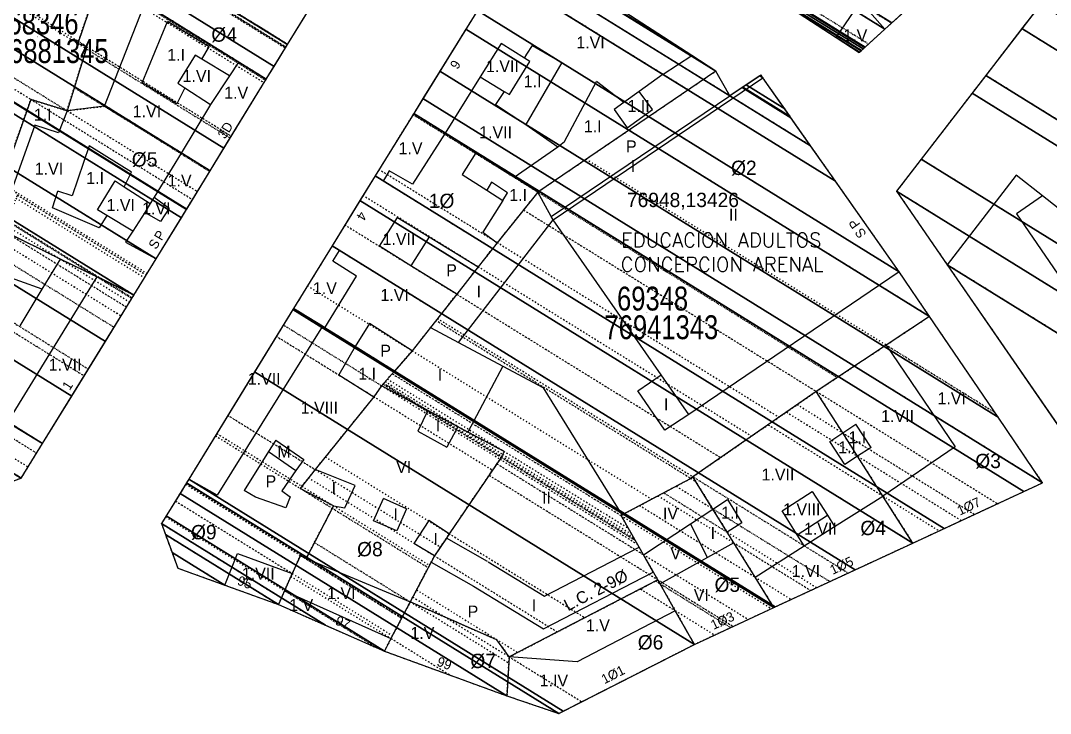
# Model space of a CAD drawing. Extents: x 676646 to 677304, y 613389 to 613969.
# Drawn here: x 676883.5 to 676991.2, y 613388.8 to 613461.3 of the extents above; entities that cross this region are included whole.
import ezdxf
from ezdxf.enums import TextEntityAlignment as Align

# ---------------------------------------------------------------- set-up
doc = ezdxf.new("R2010")
doc.units = 0
doc.header["$MEASUREMENT"] = 0
doc.linetypes.add('DOT', pattern=[0.25, 0, -0.25])
doc.linetypes.add('HIDDEN', pattern=[0.375, 0.25, -0.125])
doc.layers.get('0').update_dxf_attribs({"linetype": 'CONTINUOUS'})
for name, color, linetype in [('10', 7, 'CONTINUOUS'), ('11', 7, 'CONTINUOUS'), ('12', 7, 'CONTINUOUS'), ('13', 7, 'CONTINUOUS'), ('22', 7, 'CONTINUOUS'), ('25', 7, 'CONTINUOUS'), ('26', 7, 'CONTINUOUS'), ('27', 7, 'CONTINUOUS'), ('29', 7, 'CONTINUOUS'), ('31', 7, 'CONTINUOUS'), ('34', 7, 'CONTINUOUS'), ('38', 7, 'CONTINUOUS'), ('62', 7, 'CONTINUOUS'), ('CONSTRUCTION_CLASS', 7, 'CONTINUOUS')]:
    doc.layers.add(name, color=color, linetype=linetype)
doc.styles.add('ROMANS', font='ROMANS', dxfattribs={"height": 0.2})
doc.styles.get("Standard").update_dxf_attribs({"font": 'txt', "height": 0.2})

msp = doc.modelspace()

# ---------------------------------------------------------------- linework, layer by layer
at = {"layer": '10', "color": 215, "linetype": 'CONTINUOUS'}
for p, q in [((676911.4, 613458.79), (676917.14, 613468.09)), ((676953.71, 613457.64), (676938.6, 613467.45)), ((676933.67, 613466.23), (676924.61, 613451.59)), ((676973.91, 613460.41), (676978.75, 613464.78)), ((676962.34, 613463.76), (676968.8, 613459.53)), ((676990.21, 613463.03), (676975.13, 613443.45)), ((676971.2, 613457.95), (676973.91, 613460.41)), ((676968.8, 613459.53), (676971.2, 613457.95)), ((676909.19, 613455.18), (676911.4, 613458.79)), ((676956.21, 613456.01), (676953.71, 613457.64)), ((676957.68, 613453.44), (676956.21, 613456.01)), ((676903.32, 613445.59), (676909.19, 613455.18)), ((676960.95, 613455.59), (676957.68, 613453.44)), ((676961.15, 613455.31), (676960.95, 613455.59)), ((676975.4, 613435), (676961.15, 613455.31)), ((676924.61, 613451.59), (676920.58, 613445.04)), ((676897.66, 613436.35), (676903.32, 613445.59)), ((676920.58, 613445.04), (676916.08, 613437.71)), ((676975.13, 613443.45), (676980.43, 613435.75)), ((676916.08, 613437.71), (676912.05, 613431.17)), ((676895.34, 613432.56), (676897.66, 613436.35)), ((676980.43, 613435.75), (676994.77, 613414.93)), ((676978.57, 613430.34), (676975.4, 613435)), ((676885.79, 613417.04), (676895.34, 613432.56)), ((676912.05, 613431.17), (676901.08, 613413.3)), ((676985.74, 613419.79), (676978.57, 613430.34)), ((676990.41, 613412.92), (676985.74, 613419.79)), ((676883.56, 613413.41), (676885.79, 613417.04)), ((676878.8, 613411.75), (676883.56, 613413.41)), ((676901.08, 613413.3), (676898.22, 613408.64)), ((676976.82, 613406.61), (676990.41, 613412.92)), ((676898.22, 613408.64), (676899.94, 613403.98)), ((676962.29, 613399.86), (676976.82, 613406.61)), ((676899.94, 613403.98), (676904.86, 613402.2)), ((676904.86, 613402.2), (676910.45, 613400.17)), ((676910.45, 613400.17), (676921.54, 613395.29)), ((676953.97, 613396), (676962.29, 613399.86)), ((676939.79, 613388.77), (676953.97, 613396)), ((676921.54, 613395.29), (676934.36, 613390.61)), ((676934.36, 613390.61), (676939.79, 613388.77))]:
    msp.add_line(p, q, dxfattribs=at)
at = {"layer": '11', "color": 215, "linetype": 'CONTINUOUS'}
for p, q in [((676891.7, 613465.49), (676889.46, 613458.89)), ((676908.59, 613460.58), (676907.21, 613461.38)), ((676911.4, 613458.79), (676908.59, 613460.58)), ((676890.42, 613458.57), (676888.34, 613451.86)), ((676890.42, 613458.57), (676889.46, 613458.89)), ((676956.21, 613456.01), (676937.6, 613443.35)), ((676884.55, 613453.05), (676881.27, 613443.78)), ((676888.34, 613451.86), (676884.55, 613453.05)), ((676892.25, 613452.33), (676888.34, 613451.86)), ((676900.27, 613447.44), (676892.25, 613452.33)), ((676927.9, 613449.5), (676924.61, 613451.59)), ((676931.1, 613447.47), (676927.9, 613449.5)), ((676903.32, 613445.59), (676900.27, 613447.44)), ((676935.13, 613444.92), (676931.1, 613447.47)), ((676937.6, 613443.35), (676935.13, 613444.92)), ((676937.6, 613443.35), (676933.35, 613438.05)), ((676887.67, 613436.31), (676881.69, 613439.28)), ((676933.35, 613438.05), (676931.36, 613435.52)), ((676891.45, 613434.49), (676887.67, 613436.31)), ((676931.36, 613435.52), (676929.11, 613432.65)), ((676892.08, 613434.18), (676891.45, 613434.49)), ((676895.34, 613432.56), (676892.08, 613434.18)), ((676929.11, 613432.65), (676926.37, 613429.16)), ((676915.06, 613429.3), (676912.05, 613431.17)), ((676978.57, 613430.34), (676974.04, 613427.33)), ((676915.3, 613429.15), (676915.06, 613429.3)), ((676918.47, 613427.18), (676915.3, 613429.15)), ((676926.37, 613429.16), (676924.46, 613426.72)), ((676918.49, 613427.17), (676918.47, 613427.18)), ((676922.6, 613424.61), (676918.49, 613427.17)), ((676924.46, 613426.72), (676922.6, 613424.61)), ((676974.04, 613427.33), (676966.73, 613422.47)), ((676922.6, 613424.61), (676921.25, 613423.07)), ((676921.25, 613423.07), (676920.45, 613421.91)), ((676924.49, 613421.33), (676921.25, 613423.07)), ((676966.73, 613422.47), (676953.82, 613413.54)), ((676969.49, 613418.13), (676966.73, 613422.47)), ((676920.45, 613421.91), (676914.3, 613414.29)), ((676926.08, 613420.48), (676924.49, 613421.33)), ((676929.24, 613418.79), (676926.08, 613420.48)), ((676930.28, 613418.23), (676929.24, 613418.79)), ((676934.08, 613416.19), (676930.28, 613418.23)), ((676971.04, 613415.69), (676969.49, 613418.13)), ((676934.08, 613416.19), (676933.75, 613415.58)), ((676933.75, 613415.58), (676928.33, 613407.57)), ((676973.69, 613411.53), (676971.04, 613415.69)), ((676914.3, 613414.29), (676912.72, 613412.33)), ((676953.6, 613413.37), (676946.42, 613409.55)), ((676953.82, 613413.54), (676953.6, 613413.37)), ((676955.91, 613410.17), (676953.82, 613413.54)), ((676916.22, 613410.49), (676912.72, 613412.33)), ((676916.22, 613410.49), (676913.35, 613405)), ((676976.82, 613406.61), (676973.69, 613411.53)), ((676946.42, 613409.55), (676946.3, 613409.48)), ((676948.19, 613406.18), (676946.3, 613409.48)), ((676957.42, 613407.73), (676955.91, 613410.17)), ((676928.33, 613407.57), (676928.03, 613407.12)), ((676958.1, 613406.62), (676957.42, 613407.73)), ((676928.03, 613407.12), (676926.77, 613405.26)), ((676948.64, 613405.39), (676948.19, 613406.18)), ((676960.33, 613403.03), (676958.1, 613406.62)), ((676912.75, 613405.3), (676911.91, 613403.41)), ((676913.35, 613405), (676912.75, 613405.3)), ((676926.77, 613405.26), (676926.42, 613404.59)), ((676949.68, 613403.57), (676948.64, 613405.39)), ((676950.15, 613402.75), (676948.64, 613405.39)), ((676926.42, 613404.59), (676924.25, 613400.44)), ((676911.91, 613403.41), (676911.1, 613401.62)), ((676962.29, 613399.86), (676960.33, 613403.03)), ((676950.15, 613402.75), (676934.6, 613394.68)), ((676950.39, 613402.33), (676950.15, 613402.75)), ((676951.98, 613399.52), (676950.39, 613402.33)), ((676911.1, 613401.62), (676910.45, 613400.17)), ((676924.25, 613400.44), (676922.23, 613396.61)), ((676933.3, 613396.49), (676924.25, 613400.44)), ((676953.97, 613396), (676951.98, 613399.52)), ((676922.23, 613396.61), (676921.54, 613395.29)), ((676934.6, 613394.68), (676933.3, 613396.49)), ((676934.6, 613394.68), (676934.36, 613390.61))]:
    msp.add_line(p, q, dxfattribs=at)
at = {"layer": '12', "color": 15, "linetype": 'CONTINUOUS'}
for p, q in [((676892.25, 613452.33), (676897.92, 613466.79)), ((676968.8, 613459.53), (676971.21, 613463.06)), ((676971.8, 613462.79), (676973.91, 613460.41)), ((676896.21, 613454.8), (676898.86, 613461.22)), ((676903.22, 613458.54), (676898.86, 613461.22)), ((676902.46, 613457.25), (676903.22, 613458.54)), ((676933.76, 613458.89), (676931.58, 613455.4)), ((676936.2, 613457.38), (676933.76, 613458.89)), ((676936.46, 613457.8), (676937.05, 613458.7)), ((676937.05, 613458.7), (676940.1, 613456.93)), ((676901.75, 613457.68), (676899.92, 613454.75)), ((676902.46, 613457.25), (676901.75, 613457.68)), ((676905.35, 613455.53), (676902.46, 613457.25)), ((676906.29, 613456.96), (676905.35, 613455.53)), ((676909.19, 613455.18), (676906.29, 613456.96)), ((676934.64, 613453.55), (676936.77, 613457.03)), ((676936.2, 613457.38), (676936.46, 613457.8)), ((676936.77, 613457.03), (676936.2, 613457.38)), ((676940.1, 613456.93), (676936.33, 613450.41)), ((676950.7, 613455.69), (676953.71, 613457.64)), ((676899.83, 613452.59), (676896.21, 613454.8)), ((676899.92, 613454.75), (676900.65, 613454.28)), ((676905.35, 613455.53), (676903.36, 613452.51)), ((676931.58, 613455.4), (676927.9, 613449.5)), ((676931.58, 613455.4), (676934.07, 613453.89)), ((676939.19, 613440.45), (676961.15, 613455.31)), ((676940.4, 613448.66), (676943.75, 613454.94)), ((676946.59, 613452.72), (676943.75, 613454.94)), ((676950.7, 613455.69), (676948.21, 613453.89)), ((676900.65, 613454.28), (676899.83, 613452.59)), ((676900.65, 613454.28), (676903.36, 613452.51)), ((676934.07, 613453.89), (676933.18, 613452.51)), ((676934.07, 613453.89), (676934.64, 613453.55)), ((676948.21, 613453.89), (676946.59, 613452.72)), ((676949.6, 613452.01), (676948.21, 613453.89)), ((676903.36, 613452.51), (676900.27, 613447.44)), ((676933.18, 613452.51), (676936.33, 613450.41)), ((676938.99, 613440.81), (676957.68, 613453.44)), ((676946.59, 613452.72), (676945.59, 613451.99)), ((676888.34, 613451.86), (676887.45, 613449.56)), ((676945.59, 613451.99), (676946.93, 613450.07)), ((676946.93, 613450.07), (676949.6, 613452.01)), ((676884.99, 613450.37), (676882.5, 613443.42)), ((676887.45, 613449.56), (676884.99, 613450.37)), ((676936.33, 613450.41), (676939.7, 613448.07)), ((676927.9, 613449.5), (676924.49, 613444.18)), ((676890.67, 613448.2), (676888.87, 613442.96)), ((676895.07, 613445.44), (676890.67, 613448.2)), ((676939.7, 613448.07), (676940.4, 613448.66)), ((676900.27, 613447.44), (676897.45, 613442.83)), ((676931.1, 613447.47), (676929.67, 613445.2)), ((676935.13, 613444.92), (676939.7, 613448.07)), ((676894.33, 613443.91), (676895.07, 613445.44)), ((676921.42, 613444.5), (676920.58, 613445.04)), ((676922.06, 613445.59), (676921.42, 613444.5)), ((676924.49, 613444.18), (676922.06, 613445.59)), ((676929.67, 613445.2), (676932.25, 613443.54)), ((676987.65, 613445.12), (676980.43, 613435.75)), ((676990.39, 613442.96), (676987.65, 613445.12)), ((676891.54, 613441.49), (676893.37, 613444.53)), ((676893.37, 613444.53), (676894.33, 613443.91)), ((676894.33, 613443.91), (676897.04, 613442.15)), ((676932.75, 613444.37), (676932.25, 613443.54)), ((676934.44, 613443.26), (676932.75, 613444.37)), ((676886.82, 613441.71), (676887.37, 613443.44)), ((676888.87, 613442.96), (676887.37, 613443.44)), ((676897.45, 613442.83), (676897.04, 613442.15)), ((676897.45, 613442.83), (676899.02, 613441.66)), ((676932.25, 613443.54), (676933.93, 613442.46)), ((676933.93, 613442.46), (676934.44, 613443.26)), ((676938.99, 613440.81), (676937.6, 613443.35)), ((676990.39, 613442.96), (676987.68, 613441.06)), ((677007.15, 613429.76), (676990.39, 613442.96)), ((676891.69, 613439.62), (676886.82, 613441.71)), ((676897.04, 613442.15), (676896.47, 613441.21)), ((676933.93, 613442.46), (676931.86, 613439.15)), ((676892.52, 613440.89), (676891.54, 613441.49)), ((676892.52, 613440.89), (676891.69, 613439.62)), ((676895.22, 613439.24), (676892.52, 613440.89)), ((676896.47, 613441.21), (676895.22, 613439.24)), ((676898.13, 613440.28), (676896.47, 613441.21)), ((676899.02, 613441.66), (676898.13, 613440.28)), ((676921.02, 613437.69), (676922.9, 613440.69)), ((676922.9, 613440.69), (676926.22, 613438.66)), ((676939.19, 613440.45), (676938.99, 613440.81)), ((676987.68, 613441.06), (677000.19, 613422.78)), ((676929.31, 613427.59), (676939.19, 613440.45)), ((676950.5, 613424.22), (676939.19, 613440.45)), ((676895.22, 613439.24), (676894.45, 613438.11)), ((676926.22, 613438.66), (676924.32, 613435.64)), ((676926.22, 613438.66), (676931.36, 613435.52)), ((676931.86, 613439.15), (676933.35, 613438.05)), ((676894.45, 613438.11), (676897.66, 613436.35)), ((676916.85, 613437.23), (676916.08, 613437.71)), ((676924.32, 613435.64), (676921.02, 613437.69)), ((676916.15, 613436.13), (676916.85, 613437.23)), ((676885.74, 613433.19), (676877.49, 613436.14)), ((676885.74, 613433.19), (676887.67, 613436.31)), ((676918.64, 613434.56), (676916.15, 613436.13)), ((676929.11, 613432.65), (676924.32, 613435.64)), ((676891.45, 613434.49), (676882.13, 613419.25)), ((676915.3, 613429.15), (676918.64, 613434.56)), ((676975.4, 613435), (676953.39, 613420.06)), ((676883.43, 613429.36), (676885.74, 613433.19)), ((676915.06, 613429.3), (676904.06, 613411.62)), ((676919.99, 613429.58), (676918.49, 613427.17)), ((676924.46, 613426.72), (676919.99, 613429.58)), ((676926.37, 613429.16), (676929.31, 613427.59)), ((676918.49, 613427.17), (676916.77, 613424.21)), ((676929.31, 613427.59), (676933.95, 613425.12)), ((676974.04, 613427.33), (676981.26, 613416.67)), ((676933.95, 613425.12), (676930.28, 613418.23)), ((676933.95, 613425.12), (676938.2, 613422.86)), ((676916.77, 613424.21), (676920.45, 613421.91)), ((676948.06, 613422.55), (676950.5, 613424.22)), ((676953.39, 613420.06), (676950.5, 613424.22)), ((676946.42, 613409.55), (676938.2, 613422.86)), ((676950.87, 613418.42), (676948.06, 613422.55)), ((676926.08, 613420.48), (676925.03, 613418.33)), ((676882.13, 613419.25), (676885.79, 613417.04)), ((676953.39, 613420.06), (676950.87, 613418.42)), ((676925.03, 613418.33), (676928.08, 613416.65)), ((676929.24, 613418.79), (676928.08, 613416.65)), ((676968.16, 613417.25), (676969.49, 613418.13)), ((676969.49, 613418.13), (676970.87, 613419.04)), ((676972.46, 613416.6), (676970.87, 613419.04)), ((676910.17, 613417.37), (676909.43, 613416.18)), ((676910.17, 613417.37), (676913.1, 613415.37)), ((676969.71, 613414.83), (676968.16, 613417.25)), ((676909.43, 613416.18), (676906.88, 613412.1)), ((676909.43, 613416.18), (676912.29, 613414.19)), ((676972.46, 613416.6), (676971.04, 613415.69)), ((676981.26, 613416.67), (676973.69, 613411.53)), ((676913.1, 613415.37), (676912.29, 613414.19)), ((676971.04, 613415.69), (676969.71, 613414.83)), ((676912.29, 613414.19), (676910.83, 613412.07)), ((676918.47, 613412.64), (676914.3, 613414.29)), ((676904.06, 613411.62), (676901.08, 613413.3)), ((676917.42, 613410.3), (676918.47, 613412.64)), ((676908.06, 613411.4), (676906.88, 613412.1)), ((676910.83, 613412.07), (676911.69, 613411.44)), ((676963.17, 613409.97), (676966.3, 613411.99)), ((676966.3, 613411.99), (676967.89, 613409.51)), ((676911.25, 613410.28), (676908.06, 613411.4)), ((676911.69, 613411.44), (676911.25, 613410.28)), ((676916.22, 613410.49), (676917.42, 613410.3)), ((676920.42, 613408.94), (676921.44, 613411.27)), ((676923.85, 613410.19), (676921.44, 613411.27)), ((676955.91, 613410.17), (676957.43, 613411.16)), ((676957.43, 613411.16), (676958.94, 613408.74)), ((676968.65, 613408.33), (676973.69, 613411.53)), ((676923.85, 613410.19), (676922.83, 613407.88)), ((676953.57, 613408.63), (676955.91, 613410.17)), ((676964.74, 613407.45), (676963.17, 613409.97)), ((676964.74, 613407.45), (676967.89, 613409.51)), ((676967.89, 613409.51), (676968.65, 613408.33)), ((676922.83, 613407.88), (676920.42, 613408.94)), ((676926.18, 613408.96), (676924.64, 613406.56)), ((676928.33, 613407.57), (676926.18, 613408.96)), ((676948.64, 613405.39), (676953.57, 613408.63)), ((676955.35, 613405.09), (676953.57, 613408.63)), ((676958.94, 613408.74), (676957.42, 613407.73)), ((676965.46, 613406.3), (676968.65, 613408.33)), ((676965.46, 613406.3), (676964.74, 613407.45)), ((676926.77, 613405.26), (676924.64, 613406.56)), ((676932.33, 613404.69), (676928.03, 613407.12)), ((676938.3, 613401.05), (676948.19, 613406.18)), ((676958.1, 613406.62), (676955.35, 613405.09)), ((676960.33, 613403.03), (676965.46, 613406.3)), ((676904.86, 613402.2), (676906.16, 613405.52)), ((676906.16, 613405.52), (676911.91, 613403.41)), ((676955.35, 613405.09), (676950.39, 613402.33)), ((676913.35, 613405), (676924.25, 613400.44)), ((676926.42, 613404.59), (676930.85, 613402.08)), ((676932.41, 613404.64), (676938.3, 613401.05)), ((676938.18, 613397.61), (676949.68, 613403.57)), ((676930.85, 613402.08), (676938.18, 613397.61)), ((676911.1, 613401.62), (676922.23, 613396.61)), ((676951.98, 613399.52), (676941.72, 613394.16)), ((676941.72, 613394.16), (676934.6, 613394.68))]:
    msp.add_line(p, q, dxfattribs=at)
at = {"layer": '34', "color": 15, "linetype": 'HIDDEN'}
msp.add_point((676926.38, 613429.17), dxfattribs=at)
msp.add_point((676926.38, 613429.17), dxfattribs=at)
msp.add_point((676926.38, 613429.17), dxfattribs=at)

# ---------------------------------------------------------------- texts
at = {"layer": '13', "color": 15, "linetype": 'CONTINUOUS'}
for s, p in [('1.V', (676970.81, 613459.76)), ('1.VI', (676943.11, 613459.02)), ('1.I', (676899.76, 613457.72)), ('1.VII', (676933.89, 613456.53)), ('1.VI', (676901.92, 613455.51)), ('1.I', (676937.05, 613454.94)), ('1.V', (676906.04, 613453.75)), ('1.II', (676948.14, 613452.36)), ('1.I', (676885.8, 613451.45)), ('1.VI', (676896.7, 613451.8)), ('1.I', (676943.34, 613450.23)), ('1.VII', (676933.18, 613449.61)), ('1.V', (676924.28, 613447.93)), ('P', (676947.38, 613448.13)), ('1.VI', (676886.45, 613445.79)), ('I', (676947.56, 613446.07)), ('1.I', (676891.28, 613444.82)), ('1.V', (676900.12, 613444.56)), ('1.I', (676935.54, 613443.05)), ('1.VI', (676893.96, 613441.99)), ('1.VI', (676897.68, 613441.64)), ('II', (676958.06, 613440.99)), ('1.VII', (676923.07, 613438.44)), ('P', (676928.57, 613435.17)), ('1.V', (676915.32, 613433.29)), ('1.VI', (676922.62, 613432.58)), ('I', (676931.42, 613432.94)), ('P', (676921.67, 613426.74)), ('1.VII', (676888.14, 613425.29)), ('1.I', (676919.75, 613424.33)), ('1.VII', (676908.97, 613423.8)), ('1.VI', (676980.9, 613421.76)), ('1.VIII', (676914.74, 613420.79)), ('I', (676951.02, 613421.14)), ('1.VII', (676975.23, 613419.9)), ('I', (676927.16, 613418.92)), ('1.I', (676971.02, 613417.68)), ('1.I', (676969.95, 613416.62)), ('M', (676911.05, 613416.17)), ('VI', (676923.56, 613414.58)), ('1.VII', (676962.72, 613413.78)), ('P', (676909.67, 613413.07)), ('I', (676916.25, 613412.36)), ('1.VIII', (676965.21, 613410.14)), ('I', (676922.73, 613409.61)), ('IV', (676951.48, 613409.7)), ('1.I', (676957.71, 613409.79)), ('1.VII', (676967.16, 613408.1)), ('I', (676926.9, 613407.04)), ('I', (676955.9, 613407.66)), ('V', (676952.01, 613405.53)), ('1.VII', (676908.35, 613403.4)), ('1.VI', (676965.64, 613403.67)), ('1.VI', (676917.04, 613401.36)), ('VI', (676954.7, 613401.18)), ('1.V', (676912.84, 613400.12)), ('P', (676930.81, 613399.44)), ('1.V', (676943.88, 613397.99)), ('1.V', (676925.52, 613397.19)), ('1.IV', (676939.28, 613392.22))]:
    msp.add_text(s, height=1.25, dxfattribs=at).set_placement(p, align=Align.MIDDLE)
at = {"layer": '13', "color": 15, "linetype": 'HIDDEN'}
for s, p in [('I', (676927.13, 613423.61)), ('II', (676938.04, 613410.74)), ('I', (676936.97, 613399.47))]:
    msp.add_text(s, height=1.25, dxfattribs=at).set_placement(p)
at = {"layer": '22', "color": 7, "linetype": 'CONTINUOUS'}
for s, rotation, p in [('6', 238.2486, (676928.97, 613456.7)), ('3D', 58.3998, (676904.9, 613449.83)), ('4', 238.405, (676919.18, 613440.83)), ('P', 124.8757, (676970.71, 613440.04)), ('S', 124.8757, (676971.36, 613439.04)), ('P', 58.9721, (676898.05, 613438.82)), ('S', 58.9721, (676897.46, 613437.91)), ('1', 57.611, (676888.39, 613423.1)), ('1%%c7', 24.912, (676982.68, 613410.46)), ('1%%c5', 24.912, (676969.37, 613404.26)), ('95', 340.0738, (676906.95, 613402.49)), ('97', 336.2488, (676917.2, 613398.28)), ('1%%c3', 24.8886, (676956.91, 613398.49)), ('99', 339.9452, (676927.82, 613394.01)), ('1%%c1', 27.0126, (676945.46, 613392.84))]:
    msp.add_text(s, height=1, rotation=rotation, dxfattribs=at).set_placement(p, align=Align.MIDDLE)
at = {"layer": '25', "color": 215, "linetype": 'CONTINUOUS', "width": 0.8}
for s, p in [('68346', (676885.83, 613461.11)), ('69348', (676949.6, 613432.2))]:
    msp.add_text(s, height=2.5, dxfattribs=at).set_placement(p, align=Align.MIDDLE)
at = {"layer": '26', "color": 215, "linetype": 'CONTINUOUS', "width": 0.8}
for s, p in [('76881345', (676886.74, 613458.11)), ('76941343', (676950.52, 613429.2))]:
    msp.add_text(s, height=2.5, dxfattribs=at).set_placement(p, align=Align.MIDDLE)
at = {"layer": '26', "color": 215, "linetype": 'CONTINUOUS'}
for p in [(676885.25, 613459.61), (676949.01, 613430.7)]:
    msp.add_text('O', height=0.1, dxfattribs=at).set_placement(p, align=Align.MIDDLE)
at = {"layer": '27', "color": 215, "linetype": 'CONTINUOUS'}
for s, p in [('%%c4', (676904.78, 613459.84)), ('%%c5', (676896.46, 613446.77)), ('%%c2', (676959.15, 613445.89)), ('1%%c', (676927.53, 613442.43)), ('%%c3', (676984.7, 613415.2)), ('%%c9', (676902.65, 613407.75)), ('%%c4', (676972.68, 613408.19)), ('%%c8', (676920.03, 613405.97)), ('%%c5', (676957.42, 613402.25)), ('%%c6', (676949.39, 613396.22)), ('%%c7', (676931.87, 613394.27))]:
    msp.add_text(s, height=1.5, dxfattribs=at).set_placement(p, align=Align.MIDDLE)
at = {"layer": '29', "color": 215, "linetype": 'CONTINUOUS', "style": 'ROMANS'}
for s, p in [('EDUCACION ADULTOS', (676956.79, 613438.32)), ('CONCEPCION ARENAL', (676956.87, 613435.77))]:
    msp.add_text(s, height=1.5, dxfattribs=at).set_placement(p, align=Align.MIDDLE)
at = {"layer": '31', "color": 15, "linetype": 'HIDDEN'}
msp.add_text('L.C. 2-9%%c', height=1.25, rotation=27.3795, dxfattribs=at).set_placement((676940.74, 613399.45))
at = {"layer": '38', "color": 215, "linetype": 'HIDDEN'}
msp.add_text('76948,13426', height=1.5, dxfattribs=at).set_placement((676946.92, 613441.78))

# ---------------------------------------------------------------- meshes
at = {"color": 7, "linetype": 'DOT'}
mesh = msp.add_polyface(dxfattribs=at)
corners = [(676994.77, 613414.93), (676980.43, 613435.75), (677005.71, 613420.08), (676975.13, 613443.45), (677009.76, 613421.98), (676975.13, 613443.45), (677014.3, 613424.12), (676977.71, 613446.8), (677023.75, 613428.47), (676983.03, 613453.71), (677026.29, 613429.64), (676984.47, 613455.57), (677032.98, 613432.72), (676988.23, 613460.46), (677036.5, 613434.33), (676990.21, 613463.03), (677044.19, 613437.86), (676994.52, 613468.66), (677061.37, 613445.86), (677004.21, 613481.3), (677063.12, 613446.68), (677005.19, 613482.59), (677060.83, 613451), (677006.7, 613484.56), (677060, 613452.56), (677007.25, 613485.27), (677058.82, 613455), (677008.14, 613486.42), (677058.75, 613455.14), (677007.57, 613486.87), (677057.93, 613456.84), (677008.2, 613487.67), (677057.67, 613457.27), (677009, 613487.45), (677008.35, 613487.85), (677057.65, 613457.31), (677009.03, 613487.45), (677008.36, 613487.87), (677057.28, 613457.93), (677009.56, 613487.52), (677056.55, 613459.18), (677009.97, 613488.05), (677055.67, 613460.66), (677010.46, 613488.69), (677054.9, 613462.08), (677010.95, 613489.32), (677053.26, 613465.07), (677011.98, 613490.66), (677052.84, 613465.83), (677011.9, 613491.21), (677052.77, 613465.96), (677011.21, 613491.73), (677052.49, 613466.47), (677011.39, 613491.95), (677051.1, 613468.35), (677012.6, 613492.22), (677011.93, 613492.64), (677050.89, 613468.64), (677012.68, 613492.32), (677012.01, 613492.74), (677046.83, 613474.13), (677014.22, 613494.34), (677045.5, 613475.92), (677014.72, 613495), (677044.79, 613476.88), (677014.99, 613495.35), (677043.79, 613478.23), (677015.37, 613495.85), (677042.14, 613479.39), (677015.44, 613495.94), (677041.24, 613480.02), (677015.48, 613495.99), (677036.6, 613483.29), (677015.68, 613496.25), (677035.65, 613483.95), (677015.72, 613496.31), (677031.06, 613487.18), (677015.92, 613496.56), (677030.18, 613487.79), (677015.95, 613496.61), (677025.55, 613491.05), (677016.15, 613496.87), (677024.63, 613491.7), (677016.19, 613496.93), (677019.95, 613494.99), (677016.39, 613497.19), (677018.95, 613495.68), (677016.44, 613497.24), (677016.54, 613497.38)]
mesh.append_faces([[corners[k] for k in face] for face in [(0, 0, 2, 1), (1, 2, 4, 3), (5, 4, 6, 7), (7, 6, 8, 9), (9, 8, 10, 11), (11, 10, 12, 13), (13, 12, 14, 15), (15, 14, 16, 17), (17, 16, 18, 19), (19, 18, 20, 21), (21, 20, 22, 23), (23, 22, 24, 25), (25, 24, 26, 27), (27, 26, 28, 29), (29, 28, 30, 31), (31, 30, 32, 34), (34, 33, 37, 37), (33, 32, 35, 36), (36, 35, 38, 39), (39, 38, 40, 41), (41, 40, 42, 43), (43, 42, 44, 45), (45, 44, 46, 47), (47, 46, 48, 49), (49, 48, 50, 51), (51, 50, 52, 53), (53, 52, 54, 56), (56, 55, 59, 59), (55, 54, 57, 58), (58, 57, 60, 61), (61, 60, 62, 63), (63, 62, 64, 65), (65, 64, 66, 67), (67, 66, 68, 69), (69, 68, 70, 71), (71, 70, 72, 73), (73, 72, 74, 75), (75, 74, 76, 77), (77, 76, 78, 79), (79, 78, 80, 81), (81, 80, 82, 83), (83, 82, 84, 85), (85, 84, 86, 87), (87, 86, 88, 88)]], dxfattribs={"vtx0": -1, "vtx2": -1, "color": 7})
mesh = msp.add_polyface(dxfattribs=at)
corners = [(676971.2, 613457.95), (676968.8, 613459.53), (676971.26, 613458), (676962.34, 613463.76), (676971.41, 613458.14), (676960.67, 613464.86), (676971.45, 613458.18), (676960.67, 613464.86), (676972.2, 613458.85), (676961.27, 613465.63), (676973.91, 613460.41), (676962.64, 613467.39), (676974.6, 613461.03), (676963.2, 613468.1), (676978.75, 613464.78), (676966.55, 613472.34), (676977.95, 613465.73), (676969.67, 613470.86), (676966.79, 613472.64), (676976.94, 613466.92), (676969.98, 613471.23), (676968.17, 613472.36), (676967.09, 613473.02), (676976.79, 613467.1), (676970.03, 613471.29), (676967.14, 613473.08), (676976.66, 613467.25), (676970.07, 613471.33), (676973.27, 613470.91), (676970.94, 613472.36), (676971.42, 613472.91)]
mesh.append_faces([[corners[k] for k in face] for face in [(0, 0, 2, 1), (1, 2, 4, 3), (3, 4, 6, 5), (7, 6, 8, 9), (9, 8, 10, 11), (11, 10, 12, 13), (13, 12, 14, 15), (15, 14, 16, 18), (18, 17, 21, 22), (17, 16, 19, 20), (22, 21, 25, 25), (20, 19, 23, 24), (24, 23, 26, 27), (27, 26, 28, 29), (29, 28, 30, 30)]], dxfattribs={"vtx0": -1, "vtx2": -1, "color": 7})
mesh = msp.add_polyface(dxfattribs=at)
corners = [(676863.4, 613417.43), (676863.4, 613417.43), (676875.02, 613413.14), (676864.31, 613419.79), (676878.8, 613411.75), (676864.61, 613420.55), (676879.32, 613411.93), (676864.76, 613420.96), (676880.3, 613412.27), (676865.06, 613421.72), (676883.5, 613413.39), (676866.04, 613424.21), (676883.56, 613413.41), (676866.06, 613424.26), (676884.27, 613414.57), (676866.57, 613425.55), (676885.16, 613416.02), (676867.21, 613427.15), (676885.79, 613417.04), (676867.66, 613428.28), (676890.14, 613424.1), (676870.78, 613436.1), (676890.57, 613424.81), (676874.71, 613434.65), (676893.27, 613429.19), (676876.67, 613439.48), (676894, 613430.38), (676881.3, 613438.25), (676894.56, 613431.3), (676881.69, 613439.28), (676894.89, 613431.83), (676887.67, 613436.31), (676895.12, 613432.21), (676891.45, 613434.49), (676895.16, 613432.27), (676892.08, 613434.18), (676895.34, 613432.56)]
mesh.append_faces([[corners[k] for k in face] for face in [(0, 1, 2, 3), (3, 2, 4, 5), (5, 4, 6, 7), (7, 6, 8, 9), (9, 8, 10, 11), (11, 10, 12, 13), (13, 12, 14, 15), (15, 14, 16, 17), (17, 16, 18, 19), (19, 18, 20, 21), (21, 20, 22, 23), (23, 22, 24, 25), (25, 24, 26, 27), (27, 26, 28, 29), (29, 28, 30, 31), (31, 30, 32, 33), (33, 32, 34, 35), (35, 34, 36, 36)]], dxfattribs={"vtx0": -1, "vtx2": -1, "color": 7})
mesh = msp.add_polyface(dxfattribs=at)
corners = [(676899.94, 613403.98), (676899.33, 613405.62), (676904.86, 613402.2), (676898.64, 613407.49), (676910.45, 613400.17), (676898.22, 613408.64), (676910.76, 613400.86), (676898.22, 613408.64), (676911.1, 613401.62), (676898.65, 613409.34), (676911.91, 613403.41), (676899.67, 613411), (676912.75, 613405.3), (676900.74, 613412.75), (676913.35, 613405), (676900.77, 613412.8), (676913.62, 613405.52), (676901.08, 613413.3), (676916.09, 613410.24), (676912.72, 613412.33), (676903.86, 613417.83), (676916.22, 613410.49), (676912.9, 613412.55), (676904.01, 613418.07), (676914.3, 613414.29), (676905.17, 613419.96), (676920.45, 613421.91), (676910.25, 613428.24), (676921.25, 613423.07), (676910.98, 613429.43), (676922.6, 613424.61), (676912.04, 613431.16), (676918.49, 613427.17), (676912.05, 613431.16), (676918.47, 613427.18), (676912.05, 613431.16), (676915.3, 613429.15), (676912.05, 613431.17), (676915.06, 613429.3), (676912.05, 613431.17), (676912.05, 613431.17)]
mesh.append_faces([[corners[k] for k in face] for face in [(0, 0, 2, 1), (1, 2, 4, 3), (3, 4, 6, 5), (7, 6, 8, 9), (9, 8, 10, 11), (11, 10, 12, 13), (13, 12, 14, 15), (15, 14, 16, 17), (17, 16, 18, 20), (20, 19, 22, 23), (19, 18, 21, 21), (23, 22, 24, 25), (25, 24, 26, 27), (27, 26, 28, 29), (29, 28, 30, 31), (31, 30, 32, 33), (33, 32, 34, 35), (35, 34, 36, 37), (37, 36, 38, 39), (39, 38, 40, 40)]], dxfattribs={"vtx0": -1, "vtx2": -1, "color": 7})
mesh = msp.add_polyface(dxfattribs=at)
corners = [(676910.45, 613400.17), (676910.45, 613400.17), (676920.78, 613395.62), (676911.1, 613401.62), (676921.54, 613395.29), (676911.15, 613401.73), (676922.23, 613396.61), (676911.76, 613403.1), (676922.39, 613396.91), (676911.91, 613403.41), (676923.35, 613398.73), (676912.75, 613405.3), (676923.38, 613398.78), (676913.35, 613405), (676924.25, 613400.44), (676914.22, 613406.66), (676926.12, 613404.02), (676912.72, 613412.33), (676916.09, 613410.24), (676926.25, 613404.27), (676912.9, 613412.55), (676916.22, 613410.49), (676926.77, 613405.26), (676913.6, 613413.43), (676927.39, 613406.18), (676914.3, 613414.29), (676928.33, 613407.57), (676915.37, 613415.61), (676932.84, 613414.23), (676920.45, 613421.91), (676933.63, 613415.39), (676921.25, 613423.07), (676933.75, 613415.58), (676924.42, 613421.37), (676933.75, 613415.59), (676924.49, 613421.33), (676933.81, 613415.69), (676926.08, 613420.48), (676933.92, 613415.88), (676929.24, 613418.79), (676934.08, 613416.19)]
mesh.append_faces([[corners[k] for k in face] for face in [(0, 1, 2, 3), (3, 2, 4, 5), (5, 4, 6, 7), (7, 6, 8, 9), (9, 8, 10, 11), (11, 10, 12, 13), (13, 12, 14, 15), (15, 14, 16, 18), (17, 17, 21, 20), (18, 16, 19, 21), (20, 19, 22, 23), (23, 22, 24, 25), (25, 24, 26, 27), (27, 26, 28, 29), (29, 28, 30, 31), (31, 30, 32, 33), (33, 32, 34, 35), (35, 34, 36, 37), (37, 36, 38, 39), (39, 38, 40, 40)]], dxfattribs={"vtx0": -1, "vtx2": -1, "color": 7})
mesh = msp.add_polyface(dxfattribs=at)
corners = [(676934.36, 613390.61), (676934.36, 613390.61), (676939.79, 613388.77), (676934.45, 613392.08), (676942.18, 613389.99), (676934.6, 613394.68), (676953.97, 613396), (676946.31, 613400.75), (676951.98, 613399.52), (676948.32, 613401.79), (676950.39, 613402.33), (676949.91, 613402.62), (676950.15, 613402.75)]
mesh.append_faces([[corners[k] for k in face] for face in [(0, 1, 2, 3), (3, 2, 4, 5), (5, 4, 6, 7), (7, 6, 8, 9), (9, 8, 10, 11), (11, 10, 12, 12)]], dxfattribs={"vtx0": -1, "vtx2": -1, "color": 7})
mesh = msp.add_polyface(dxfattribs=at)
corners = [(676921.54, 613395.29), (676921.54, 613395.29), (676928.39, 613392.79), (676922.23, 613396.61), (676934.36, 613390.61), (676922.84, 613397.75), (676934.57, 613394.04), (676924.25, 613400.44), (676934.6, 613394.68), (676927.85, 613398.87), (676933.3, 613396.49)]
mesh.append_faces([[corners[k] for k in face] for face in [(0, 1, 2, 3), (3, 2, 4, 5), (5, 4, 6, 7), (7, 6, 8, 9), (9, 8, 10, 10)]], dxfattribs={"vtx0": -1, "vtx2": -1, "color": 7})
at = {"layer": '62', "color": 7, "linetype": 'CONTINUOUS'}
mesh = msp.add_polyface(dxfattribs=at)
corners = [(676971.2, 613457.95), (676968.8, 613459.53), (676971.26, 613458), (676962.34, 613463.76), (676971.41, 613458.14), (676960.67, 613464.86), (676971.45, 613458.18), (676953.89, 613469.32), (676971.62, 613458.33), (676946.9, 613473.89), (676971.77, 613458.47), (676943.64, 613476.02), (676971.84, 613458.53), (676942.86, 613479.66), (676973.91, 613460.41), (676942.59, 613480.93), (676974.64, 613461.06), (676942.59, 613480.93), (676977.14, 613463.32), (676944.28, 613483.7), (676978.75, 613464.78), (676945.37, 613485.48), (676985.15, 613470.51), (676949.67, 613492.51), (676989.01, 613475.12), (676952.77, 613497.59), (676989.5, 613475.71), (676953.16, 613498.24), (676992.85, 613479.71), (676955.86, 613502.65), (676998.39, 613486.33), (676960.32, 613509.94), (676999.42, 613487.56), (676961.15, 613511.29), (677000.26, 613488.56), (676961.82, 613512.39), (677002.9, 613491.71), (676966.35, 613514.37), (677003.11, 613491.96), (676967.57, 613513.99), (677004.2, 613493.27), (676973.99, 613512), (677004.9, 613494.11), (676978.07, 613510.74), (677005.56, 613494.89), (676981.88, 613509.57), (677006.29, 613495.76), (676986.12, 613508.27), (677006.54, 613496.06), (676987.57, 613507.82), (677006.91, 613496.51), (676989.73, 613507.16), (677009.43, 613499.52), (677005.22, 613502.13), (677009.83, 613499.99), (677008.18, 613501.01), (677010.11, 613500.33)]
mesh.append_faces([[corners[k] for k in face] for face in [(0, 0, 2, 1), (1, 2, 4, 3), (3, 4, 6, 5), (5, 6, 8, 7), (7, 8, 10, 9), (9, 10, 12, 11), (11, 12, 14, 13), (13, 14, 16, 15), (17, 16, 18, 19), (19, 18, 20, 21), (21, 20, 22, 23), (23, 22, 24, 25), (25, 24, 26, 27), (27, 26, 28, 29), (29, 28, 30, 31), (31, 30, 32, 33), (33, 32, 34, 35), (35, 34, 36, 37), (37, 36, 38, 39), (39, 38, 40, 41), (41, 40, 42, 43), (43, 42, 44, 45), (45, 44, 46, 47), (47, 46, 48, 49), (49, 48, 50, 51), (51, 50, 52, 53), (53, 52, 54, 55), (55, 54, 56, 56)]], dxfattribs={"vtx0": -1, "vtx2": -1, "color": 7})
mesh = msp.add_polyface(dxfattribs=at)
corners = [(676838.41, 613429.06), (676843.99, 613426.09), (676838.09, 613429.75), (676847.83, 613424.34), (676837.68, 613430.63), (676850.11, 613423.3), (676837.44, 613431.16), (676853.12, 613421.97), (676837.08, 613431.91), (676836.55, 613433.07), (676857.74, 613419.93), (676836.55, 613433.07), (676836.71, 613433.44), (676860.4, 613418.75), (676836.9, 613433.86), (676863.4, 613417.43), (676837.93, 613436.14), (676875.02, 613413.14), (676838.27, 613436.88), (676878.8, 613411.75), (676839.89, 613440.48), (676883.56, 613413.41), (676841.66, 613444.4), (676885.79, 613417.04), (676844.08, 613449.75), (676888.84, 613422), (676846.85, 613455.94), (676892.36, 613427.72), (676849.24, 613461.14), (676895.34, 613432.56), (676851.12, 613465.21), (676897.66, 613436.35), (676853.25, 613469.85), (676900.31, 613440.67), (676858.96, 613467.5), (676900.84, 613441.54), (676859.63, 613467.13), (676900.86, 613441.57), (676862.1, 613471.15), (676903.32, 613445.59), (676863.55, 613473.5), (676904.76, 613447.95), (676867.99, 613480.73), (676909.19, 613455.18), (676868.8, 613482.05), (676910, 613456.51), (676870.2, 613484.33), (676911.4, 613458.79), (676875.93, 613493.64), (676917.14, 613468.09), (676877.24, 613495.77), (676918.45, 613470.22), (676878.47, 613497.76), (676917.57, 613473.52), (676892.66, 613489.38), (676917.44, 613474.02), (676895.27, 613487.84), (676917.41, 613474.12), (676898.09, 613486.18), (676917.38, 613474.22), (676900.68, 613484.65), (676917.36, 613474.31), (676914.81, 613476.4), (676917.2, 613474.92), (676917.17, 613475.02)]
mesh.append_faces([[corners[k] for k in face] for face in [(0, 0, 1, 2), (2, 1, 3, 4), (4, 3, 5, 6), (6, 5, 7, 8), (8, 7, 10, 11), (9, 10, 13, 12), (12, 13, 15, 14), (14, 15, 17, 16), (16, 17, 19, 18), (18, 19, 21, 20), (20, 21, 23, 22), (22, 23, 25, 24), (24, 25, 27, 26), (26, 27, 29, 28), (28, 29, 31, 30), (30, 31, 33, 32), (32, 33, 35, 34), (34, 35, 37, 36), (36, 37, 39, 38), (38, 39, 41, 40), (40, 41, 43, 42), (42, 43, 45, 44), (44, 45, 47, 46), (46, 47, 49, 48), (48, 49, 51, 50), (50, 51, 53, 52), (52, 53, 55, 54), (54, 55, 57, 56), (56, 57, 59, 58), (58, 59, 61, 60), (60, 61, 63, 62), (62, 63, 64, 64)]], dxfattribs={"vtx0": -1, "vtx2": -1, "color": 7})
mesh = msp.add_polyface(dxfattribs=at)
corners = [(676994.77, 613414.93), (676980.43, 613435.75), (677005.71, 613420.08), (676975.13, 613443.45), (677009.76, 613421.98), (676975.13, 613443.45), (677014.3, 613424.12), (676977.71, 613446.8), (677023.75, 613428.47), (676983.03, 613453.71), (677026.29, 613429.64), (676984.47, 613455.57), (677032.98, 613432.72), (676988.23, 613460.46), (677036.5, 613434.33), (676990.21, 613463.03), (677044.19, 613437.86), (676994.52, 613468.66), (677061.37, 613445.86), (677004.21, 613481.3), (677063.12, 613446.68), (677005.19, 613482.59), (677060.83, 613451), (677006.7, 613484.56), (677060, 613452.56), (677007.25, 613485.27), (677058.82, 613455), (677008.14, 613486.42), (677058.75, 613455.14), (677007.57, 613486.87), (677057.93, 613456.84), (677008.2, 613487.67), (677057.67, 613457.27), (677009, 613487.45), (677008.35, 613487.85), (677057.65, 613457.31), (677009.03, 613487.45), (677008.36, 613487.87), (677057.28, 613457.93), (677009.56, 613487.52), (677056.55, 613459.18), (677009.97, 613488.05), (677055.67, 613460.66), (677010.46, 613488.69), (677054.9, 613462.08), (677010.95, 613489.32), (677053.26, 613465.07), (677011.98, 613490.66), (677052.84, 613465.83), (677011.9, 613491.21), (677052.77, 613465.96), (677011.21, 613491.73), (677052.49, 613466.47), (677011.39, 613491.95), (677051.1, 613468.35), (677012.6, 613492.22), (677011.93, 613492.64), (677050.89, 613468.64), (677012.68, 613492.32), (677012.01, 613492.74), (677046.83, 613474.13), (677014.22, 613494.34), (677045.5, 613475.92), (677014.72, 613495), (677044.79, 613476.88), (677014.99, 613495.35), (677043.79, 613478.23), (677015.37, 613495.85), (677042.14, 613479.39), (677015.44, 613495.94), (677041.24, 613480.02), (677015.48, 613495.99), (677036.6, 613483.29), (677015.68, 613496.25), (677035.65, 613483.95), (677015.72, 613496.31), (677031.06, 613487.18), (677015.92, 613496.56), (677030.18, 613487.79), (677015.95, 613496.61), (677025.55, 613491.05), (677016.15, 613496.87), (677024.63, 613491.7), (677016.19, 613496.93), (677019.95, 613494.99), (677016.39, 613497.19), (677018.95, 613495.68), (677016.44, 613497.24), (677016.54, 613497.38)]
mesh.append_faces([[corners[k] for k in face] for face in [(0, 0, 2, 1), (1, 2, 4, 3), (5, 4, 6, 7), (7, 6, 8, 9), (9, 8, 10, 11), (11, 10, 12, 13), (13, 12, 14, 15), (15, 14, 16, 17), (17, 16, 18, 19), (19, 18, 20, 21), (21, 20, 22, 23), (23, 22, 24, 25), (25, 24, 26, 27), (27, 26, 28, 29), (29, 28, 30, 31), (31, 30, 32, 34), (34, 33, 37, 37), (33, 32, 35, 36), (36, 35, 38, 39), (39, 38, 40, 41), (41, 40, 42, 43), (43, 42, 44, 45), (45, 44, 46, 47), (47, 46, 48, 49), (49, 48, 50, 51), (51, 50, 52, 53), (53, 52, 54, 56), (56, 55, 59, 59), (55, 54, 57, 58), (58, 57, 60, 61), (61, 60, 62, 63), (63, 62, 64, 65), (65, 64, 66, 67), (67, 66, 68, 69), (69, 68, 70, 71), (71, 70, 72, 73), (73, 72, 74, 75), (75, 74, 76, 77), (77, 76, 78, 79), (79, 78, 80, 81), (81, 80, 82, 83), (83, 82, 84, 85), (85, 84, 86, 87), (87, 86, 88, 88)]], dxfattribs={"vtx0": -1, "vtx2": -1, "color": 7})
mesh = msp.add_polyface(dxfattribs=at)
corners = [(676899.94, 613403.98), (676899.33, 613405.62), (676904.86, 613402.2), (676898.64, 613407.49), (676910.45, 613400.17), (676898.22, 613408.64), (676915.38, 613398), (676898.22, 613408.64), (676921.54, 613395.29), (676898.71, 613409.44), (676934.36, 613390.61), (676900.17, 613411.81), (676939.79, 613388.77), (676900.85, 613412.92), (676940.25, 613389.01), (676901.08, 613413.3), (676953.97, 613396), (676907.97, 613424.52), (676962.29, 613399.86), (676911.98, 613431.05), (676962.44, 613399.93), (676912.05, 613431.17), (676970.78, 613403.8), (676916.08, 613437.71), (676976.82, 613406.61), (676918.99, 613442.46), (676980.1, 613408.13), (676920.58, 613445.04), (676988.45, 613412.01), (676924.61, 613451.59), (676990.41, 613412.92), (676925.56, 613453.13), (676985.74, 613419.79), (676927.34, 613456), (676978.57, 613430.34), (676930.07, 613460.41), (676975.4, 613435), (676931.27, 613462.36), (676968.74, 613444.48), (676933.67, 613466.23), (676966.14, 613448.2), (676957.68, 613453.44), (676936.09, 613466.83), (676964.08, 613451.13), (676958.98, 613454.29), (676956.21, 613456.01), (676938, 613467.3), (676963.99, 613451.26), (676959.04, 613454.33), (676953.71, 613457.64), (676938.08, 613467.32), (676963.43, 613452.05), (676959.39, 613454.56), (676938.6, 613467.45), (676961.15, 613455.31), (676960.82, 613455.51), (676960.95, 613455.59)]
mesh.append_faces([[corners[k] for k in face] for face in [(0, 0, 2, 1), (1, 2, 4, 3), (3, 4, 6, 5), (7, 6, 8, 9), (9, 8, 10, 11), (11, 10, 12, 13), (13, 12, 14, 15), (15, 14, 16, 17), (17, 16, 18, 19), (19, 18, 20, 21), (21, 20, 22, 23), (23, 22, 24, 25), (25, 24, 26, 27), (27, 26, 28, 29), (29, 28, 30, 31), (31, 30, 32, 33), (33, 32, 34, 35), (35, 34, 36, 37), (37, 36, 38, 39), (39, 38, 40, 42), (42, 41, 45, 46), (41, 40, 43, 44), (46, 45, 49, 50), (44, 43, 47, 48), (50, 49, 53, 53), (48, 47, 51, 52), (52, 51, 54, 55), (55, 54, 56, 56)]], dxfattribs={"vtx0": -1, "vtx2": -1, "color": 7})
at = {"layer": 'CONSTRUCTION_CLASS', "color": 7, "linetype": 'DOT'}
mesh = msp.add_polyface(dxfattribs=at)
corners = [(676893.85, 613469.15), (676893.85, 613469.15), (676894.28, 613468.9), (676893.86, 613469.16), (676897.19, 613467.21), (676893.9, 613469.25), (676897.92, 613466.79), (676893.91, 613469.27), (676907.21, 613461.38), (676894.06, 613469.54), (676907.3, 613461.33), (676911.4, 613458.79), (676894.06, 613469.54), (676908.59, 613460.58), (676911.42, 613458.83), (676894.08, 613469.58), (676914.89, 613464.45), (676895.66, 613476.37), (676897.22, 613475.41), (676914.93, 613464.52), (676895.7, 613476.44), (676897.26, 613475.47), (676917.14, 613468.09), (676897.85, 613480.05), (676917.9, 613469.33), (676898.59, 613481.3), (676918.45, 613470.22), (676899.15, 613482.19), (676917.36, 613474.31), (676900.68, 613484.65), (676917.2, 613474.92), (676914.81, 613476.4), (676917.17, 613475.02)]
mesh.append_faces([[corners[k] for k in face] for face in [(0, 1, 2, 3), (3, 2, 4, 5), (5, 4, 6, 7), (7, 6, 8, 9), (9, 8, 10, 12), (12, 10, 13, 15), (11, 11, 14, 13), (15, 14, 16, 18), (17, 17, 21, 20), (18, 16, 19, 21), (20, 19, 22, 23), (23, 22, 24, 25), (25, 24, 26, 27), (27, 26, 28, 29), (29, 28, 30, 31), (31, 30, 32, 32)]], dxfattribs={"vtx0": -1, "vtx2": -1, "color": 7})
mesh = msp.add_polyface(dxfattribs=at)
corners = [(676856.06, 613452.86), (676856.06, 613452.86), (676861.15, 613451.02), (676856.46, 613453.92), (676861.96, 613450.72), (676856.53, 613454.09), (676866.25, 613449.15), (676856.86, 613454.97), (676875.88, 613445.71), (676857.63, 613457.02), (676880.96, 613443.89), (676858.04, 613458.1), (676881.27, 613443.78), (676858.06, 613458.17), (676882.47, 613447.18), (676857.52, 613462.65), (676859.2, 613461.61), (676882.54, 613447.36), (676857.58, 613462.83), (676859.26, 613461.79), (676884.14, 613451.89), (676858.96, 613467.5), (676884.15, 613451.93), (676859.63, 613467.13), (676884.55, 613453.05), (676860.24, 613468.12), (676888.34, 613451.86), (676860.76, 613468.96), (676889.97, 613457.12), (676863.55, 613473.5), (676890.35, 613458.34), (676889.46, 613458.89), (676864.19, 613474.56), (676890.42, 613458.57), (676889.53, 613459.12), (676864.32, 613474.75), (676891.7, 613465.49), (676867.75, 613480.34), (676892.78, 613465.19), (676867.91, 613480.61), (676893.43, 613466.78), (676868.8, 613482.05), (676893.53, 613467.02), (676872.33, 613480.17), (676893.67, 613467.39), (676879.49, 613476.18), (676893.93, 613468.02), (676884.53, 613473.85), (676894.28, 613468.89), (676893.85, 613469.15), (676894.28, 613468.9)]
mesh.append_faces([[corners[k] for k in face] for face in [(0, 1, 2, 3), (3, 2, 4, 5), (5, 4, 6, 7), (7, 6, 8, 9), (9, 8, 10, 11), (11, 10, 12, 13), (13, 12, 14, 16), (15, 15, 19, 18), (16, 14, 17, 19), (18, 17, 20, 21), (21, 20, 22, 23), (23, 22, 24, 25), (25, 24, 26, 27), (27, 26, 28, 29), (29, 28, 30, 32), (32, 31, 34, 35), (31, 30, 33, 33), (35, 34, 36, 37), (37, 36, 38, 39), (39, 38, 40, 41), (41, 40, 42, 43), (43, 42, 44, 45), (45, 44, 46, 47), (47, 46, 48, 49), (49, 48, 50, 50)]], dxfattribs={"vtx0": -1, "vtx2": -1, "color": 7})
mesh = msp.add_polyface(dxfattribs=at)
corners = [(676888.34, 613451.86), (676888.34, 613451.86), (676892.25, 613452.33), (676889.09, 613454.28), (676900.27, 613447.44), (676889.12, 613454.36), (676903.32, 613445.59), (676889.12, 613454.39), (676905.41, 613449), (676889.46, 613458.89), (676890.35, 613458.34), (676905.53, 613449.2), (676889.53, 613459.12), (676890.42, 613458.57), (676908.95, 613454.8), (676891.7, 613465.49), (676909.12, 613455.06), (676892.78, 613465.19), (676909.19, 613455.18), (676892.84, 613465.32), (676911.18, 613458.43), (676894.28, 613468.9), (676911.23, 613458.51), (676897.19, 613467.21), (676911.24, 613458.53), (676897.92, 613466.79), (676911.4, 613458.79), (676907.21, 613461.38), (676911.4, 613458.79), (676907.3, 613461.33), (676908.59, 613460.58)]
mesh.append_faces([[corners[k] for k in face] for face in [(0, 1, 2, 3), (3, 2, 4, 5), (5, 4, 6, 7), (7, 6, 8, 10), (9, 9, 13, 12), (10, 8, 11, 13), (12, 11, 14, 15), (15, 14, 16, 17), (17, 16, 18, 19), (19, 18, 20, 21), (21, 20, 22, 23), (23, 22, 24, 25), (25, 24, 26, 27), (27, 26, 28, 29), (29, 28, 30, 30)]], dxfattribs={"vtx0": -1, "vtx2": -1, "color": 7})
mesh = msp.add_polyface(dxfattribs=at)
corners = [(676937.6, 613443.35), (676935.13, 613444.92), (676937.63, 613443.37), (676931.1, 613447.47), (676937.67, 613443.4), (676927.9, 613449.5), (676937.71, 613443.42), (676924.61, 613451.59), (676937.74, 613443.45), (676924.61, 613451.59), (676953.32, 613454.05), (676933.67, 613466.23), (676956.21, 613456.01), (676938, 613467.3), (676953.71, 613457.64), (676938.08, 613467.32), (676938.6, 613467.45)]
mesh.append_faces([[corners[k] for k in face] for face in [(0, 0, 2, 1), (1, 2, 4, 3), (3, 4, 6, 5), (5, 6, 8, 7), (9, 8, 10, 11), (11, 10, 12, 13), (13, 12, 14, 15), (15, 14, 16, 16)]], dxfattribs={"vtx0": -1, "vtx2": -1, "color": 7})
mesh = msp.add_polyface(dxfattribs=at)
corners = [(676924.25, 613400.44), (676924.51, 613400.94), (676927.85, 613398.87), (676934.6, 613394.68), (676924.91, 613401.7), (676933.3, 613396.49), (676935.49, 613395.14), (676926.77, 613405.26), (676939.63, 613397.29), (676928.33, 613407.57), (676942.51, 613398.78), (676932.48, 613413.7), (676950.15, 613402.75), (676933.29, 613414.91), (676948.64, 613405.39), (676921.25, 613423.07), (676933.63, 613415.39), (676948.02, 613406.47), (676921.25, 613423.07), (676924.42, 613421.37), (676933.75, 613415.58), (676947.79, 613406.88), (676921.4, 613423.24), (676924.49, 613421.33), (676933.75, 613415.59), (676947.78, 613406.89), (676921.4, 613423.24), (676926.08, 613420.48), (676933.81, 613415.69), (676947.67, 613407.1), (676921.48, 613423.33), (676929.24, 613418.79), (676933.92, 613415.88), (676947.43, 613407.51), (676921.63, 613423.5), (676934.08, 613416.19), (676947.07, 613408.14), (676921.86, 613423.77), (676946.3, 613409.48), (676922.35, 613424.33), (676946.68, 613409.68), (676922.6, 613424.61), (676949.51, 613411.19), (676924.46, 613426.72), (676953.6, 613413.37), (676926.95, 613429.9), (676953.82, 613413.54), (676927.11, 613430.1), (676956.72, 613415.54), (676929.11, 613432.65), (676959.96, 613417.79), (676931.36, 613435.52), (676962.83, 613419.77), (676933.35, 613438.05), (676966.73, 613422.47), (676936.09, 613441.47), (676968.92, 613423.93), (676937.6, 613443.35), (676974.04, 613427.33), (676942.65, 613446.79), (676978.57, 613430.34), (676947.13, 613449.83), (676975.4, 613435), (676949.2, 613451.24), (676966.14, 613448.2), (676957.68, 613453.44), (676954.93, 613455.14), (676964.08, 613451.13), (676958.98, 613454.29), (676956.21, 613456.01), (676961.15, 613455.31), (676960.82, 613455.51), (676960.95, 613455.59)]
mesh.append_faces([[corners[k] for k in face] for face in [(0, 0, 2, 1), (1, 2, 5, 4), (3, 3, 6, 5), (4, 6, 8, 7), (7, 8, 10, 9), (9, 10, 12, 11), (11, 12, 14, 13), (13, 14, 17, 16), (15, 18, 19, 22), (16, 17, 21, 20), (22, 19, 23, 26), (20, 21, 25, 24), (26, 23, 27, 30), (24, 25, 29, 28), (30, 27, 31, 34), (28, 29, 33, 32), (34, 31, 35, 37), (32, 33, 36, 35), (37, 36, 38, 39), (39, 38, 40, 41), (41, 40, 42, 43), (43, 42, 44, 45), (45, 44, 46, 47), (47, 46, 48, 49), (49, 48, 50, 51), (51, 50, 52, 53), (53, 52, 54, 55), (55, 54, 56, 57), (57, 56, 58, 59), (59, 58, 60, 61), (61, 60, 62, 63), (63, 62, 64, 66), (66, 65, 69, 69), (65, 64, 67, 68), (68, 67, 70, 71), (71, 70, 72, 72)]], dxfattribs={"vtx0": -1, "vtx2": -1, "color": 7})
mesh = msp.add_polyface(dxfattribs=at)
corners = [(676881.69, 613439.28), (676881.92, 613439.87), (676887.67, 613436.31), (676882.08, 613440.3), (676891.45, 613434.49), (676882.11, 613440.37), (676892.08, 613434.18), (676882.23, 613440.69), (676895.34, 613432.56), (676881.27, 613443.78), (676883, 613442.71), (676896.45, 613434.37), (676881.27, 613443.78), (676882.5, 613443.42), (676883.12, 613443.04), (676896.63, 613434.66), (676881.39, 613444.11), (676883.19, 613443.22), (676896.73, 613434.83), (676881.46, 613444.3), (676897.66, 613436.35), (676882.07, 613446.03), (676901.46, 613442.56), (676884.55, 613453.05), (676901.98, 613443.4), (676888.34, 613451.86), (676903.26, 613445.5), (676892.25, 613452.33), (676903.3, 613445.57), (676900.27, 613447.44), (676903.32, 613445.59)]
mesh.append_faces([[corners[k] for k in face] for face in [(0, 0, 2, 1), (1, 2, 4, 3), (3, 4, 6, 5), (5, 6, 8, 7), (7, 8, 11, 10), (9, 12, 13, 16), (10, 11, 15, 14), (16, 13, 17, 19), (14, 15, 18, 17), (19, 18, 20, 21), (21, 20, 22, 23), (23, 22, 24, 25), (25, 24, 26, 27), (27, 26, 28, 29), (29, 28, 30, 30)]], dxfattribs={"vtx0": -1, "vtx2": -1, "color": 7})
mesh = msp.add_polyface(dxfattribs=at)
corners = [(676922.6, 613424.61), (676918.49, 613427.17), (676922.61, 613424.62), (676918.47, 613427.18), (676922.61, 613424.62), (676915.3, 613429.15), (676922.61, 613424.62), (676915.06, 613429.3), (676922.61, 613424.62), (676912.05, 613431.17), (676922.61, 613424.62), (676912.05, 613431.17), (676924.46, 613426.72), (676913.5, 613433.52), (676927.52, 613430.62), (676916.08, 613437.71), (676929.11, 613432.65), (676917.42, 613439.9), (676931.36, 613435.52), (676919.32, 613442.99), (676932.86, 613437.42), (676920.58, 613445.04), (676933.35, 613438.05), (676920.99, 613445.71), (676937.6, 613443.35), (676924.53, 613451.46), (676935.13, 613444.92), (676924.54, 613451.48), (676931.1, 613447.47), (676924.57, 613451.52), (676927.9, 613449.5), (676924.59, 613451.56), (676924.61, 613451.59)]
mesh.append_faces([[corners[k] for k in face] for face in [(0, 0, 2, 1), (1, 2, 4, 3), (3, 4, 6, 5), (5, 6, 8, 7), (7, 8, 10, 9), (11, 10, 12, 13), (13, 12, 14, 15), (15, 14, 16, 17), (17, 16, 18, 19), (19, 18, 20, 21), (21, 20, 22, 23), (23, 22, 24, 25), (25, 24, 26, 27), (27, 26, 28, 29), (29, 28, 30, 31), (31, 30, 32, 32)]], dxfattribs={"vtx0": -1, "vtx2": -1, "color": 7})
mesh = msp.add_polyface(dxfattribs=at)
corners = [(676976.82, 613406.61), (676973.69, 613411.53), (676979.57, 613407.88), (676971.04, 613415.69), (676981.89, 613408.96), (676969.49, 613418.13), (676983.26, 613409.6), (676966.73, 613422.47), (676985.68, 613410.72), (676966.73, 613422.47), (676990.41, 613412.92), (676970.72, 613425.13), (676985.74, 613419.79), (676973.82, 613427.18), (676985.41, 613420.27), (676974.04, 613427.33), (676978.57, 613430.34)]
mesh.append_faces([[corners[k] for k in face] for face in [(0, 0, 2, 1), (1, 2, 4, 3), (3, 4, 6, 5), (5, 6, 8, 7), (9, 8, 10, 11), (11, 10, 12, 13), (13, 12, 14, 15), (15, 14, 16, 16)]], dxfattribs={"vtx0": -1, "vtx2": -1, "color": 7})
mesh = msp.add_polyface(dxfattribs=at)
corners = [(676962.29, 613399.86), (676960.33, 613403.03), (676964.09, 613400.7), (676958.1, 613406.62), (676966.13, 613401.64), (676957.42, 613407.73), (676966.76, 613401.94), (676955.91, 613410.17), (676968.14, 613402.58), (676953.82, 613413.54), (676970.06, 613403.47), (676953.82, 613413.54), (676976.82, 613406.61), (676959.4, 613417.4), (676973.69, 613411.53), (676961.68, 613418.98), (676971.04, 613415.69), (676963.6, 613420.31), (676969.49, 613418.13), (676964.73, 613421.09), (676966.73, 613422.47)]
mesh.append_faces([[corners[k] for k in face] for face in [(0, 0, 2, 1), (1, 2, 4, 3), (3, 4, 6, 5), (5, 6, 8, 7), (7, 8, 10, 9), (11, 10, 12, 13), (13, 12, 14, 15), (15, 14, 16, 17), (17, 16, 18, 19), (19, 18, 20, 20)]], dxfattribs={"vtx0": -1, "vtx2": -1, "color": 7})
mesh = msp.add_polyface(dxfattribs=at)
corners = [(676953.97, 613396), (676951.98, 613399.52), (676956.08, 613396.98), (676950.39, 613402.33), (676957.76, 613397.76), (676950.15, 613402.75), (676958.01, 613397.87), (676948.64, 613405.39), (676959.59, 613398.61), (676946.3, 613409.48), (676962.02, 613399.74), (676946.3, 613409.48), (676962.29, 613399.86), (676946.55, 613409.62), (676960.33, 613403.03), (676948.25, 613410.52), (676958.1, 613406.62), (676950.17, 613411.54), (676957.42, 613407.73), (676950.76, 613411.86), (676955.91, 613410.17), (676952.06, 613412.55), (676954.12, 613413.05), (676953.6, 613413.37), (676953.82, 613413.54)]
mesh.append_faces([[corners[k] for k in face] for face in [(0, 0, 2, 1), (1, 2, 4, 3), (3, 4, 6, 5), (5, 6, 8, 7), (7, 8, 10, 9), (11, 10, 12, 13), (13, 12, 14, 15), (15, 14, 16, 17), (17, 16, 18, 19), (19, 18, 20, 21), (21, 20, 22, 23), (23, 22, 24, 24)]], dxfattribs={"vtx0": -1, "vtx2": -1, "color": 7})

doc.saveas('drawing.dxf')
